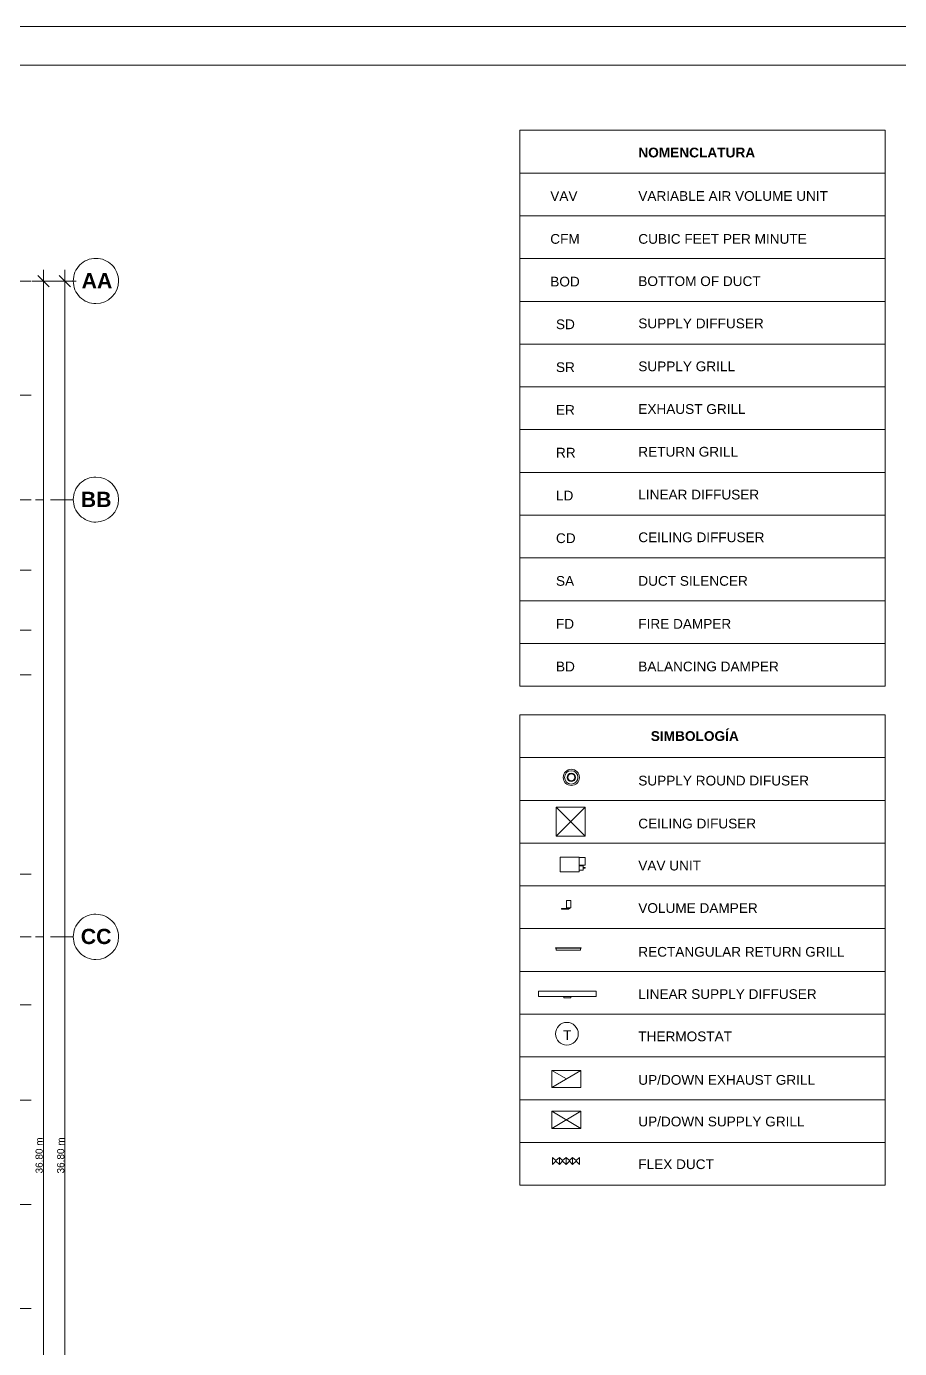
# Model space of a CAD drawing. Header units: metres. Extents: x -2 to 237, y -8 to 52.
# Drawn here: x 57.93 to 76.31, y 24.36 to 52.2 of the extents above; entities that cross this region are included whole.
import ezdxf

# ---------------------------------------------------------------- set-up
doc = ezdxf.new("R2010")
doc.units = ezdxf.units.M
doc.layers.get('0').update_dxf_attribs({"lineweight": 0})
for name, color, linetype, lineweight in [('HVAC - Ductos', 5, 'Continuous', 0), ('PDF2_Text', 7, 'Continuous', 0), ('pie de plano', 251, 'Continuous', 0)]:
    doc.layers.add(name, color=color, linetype=linetype, lineweight=lineweight)
doc.layers.add('PDF2_Geometry', color=7, linetype='Continuous', lineweight=0, true_color=0xaaaaaa)
doc.styles.add('PDF Helvetica', font='')
doc.styles.add('PDF Helvetica Bold', font='')
doc.styles.get('PDF Helvetica').set_extended_font_data('Helvetica')
doc.styles.get('PDF Helvetica Bold').set_extended_font_data('Helvetica', bold=True)

msp = doc.modelspace()

# ---------------------------------------------------------------- linework, layer by layer
at = {"lineweight": 0}
for points in [[(68.318, 38.305), (68.318, 50.01), (76.01, 50.01), (76.01, 38.305)], [(68.318, 27.798), (68.318, 37.7), (76.01, 37.7), (76.01, 27.798)], [(69.695, 35.145), (69.085, 35.145), (69.085, 35.76), (69.695, 35.76)], [(69.566, 34.398), (69.167, 34.398), (69.167, 34.705), (69.566, 34.705)], [(69.69, 34.476), (69.657, 34.476), (69.657, 34.49), (69.69, 34.49)], [(69.392, 33.641), (69.3, 33.641), (69.3, 33.792), (69.392, 33.792)], [(69.195, 33.614), (69.35, 33.614), (69.35, 33.627), (69.195, 33.627)], [(69.323, 33.641), (69.373, 33.641), (69.373, 33.627), (69.323, 33.627)], [(69.607, 32.788), (69.066, 32.788), (69.066, 32.797), (69.607, 32.797)], [(69.08, 32.747), (69.593, 32.747), (69.593, 32.788), (69.08, 32.788)], [(69.923, 31.775), (68.713, 31.775), (68.713, 31.885), (69.923, 31.885)], [(69.392, 31.742), (69.24, 31.742), (69.24, 31.775), (69.392, 31.775)], [(69.006, 28.385), (69.075, 28.316), (69.075, 28.303), (69.006, 28.234)], [(69.291, 28.385), (69.217, 28.316), (69.217, 28.303), (69.291, 28.234)], [(69.57, 28.385), (69.502, 28.316), (69.502, 28.303), (69.57, 28.234)]]:
    msp.add_lwpolyline(points, close=True, dxfattribs=at)
for points in [[(76.01, 49.111), (68.318, 49.111)], [(76.01, 48.207), (68.318, 48.207)], [(76.01, 47.308), (68.318, 47.308)], [(76.01, 46.409), (68.318, 46.409)], [(76.01, 45.506), (68.318, 45.506)], [(76.01, 44.607), (68.318, 44.607)], [(76.01, 43.708), (68.318, 43.708)], [(76.01, 42.804), (68.318, 42.804)], [(76.01, 41.906), (68.318, 41.906)], [(76.01, 41.007), (68.318, 41.007)], [(76.01, 40.103), (68.318, 40.103)], [(76.01, 39.204), (68.318, 39.204)], [(76.01, 36.801), (68.318, 36.801)], [(76.01, 35.902), (68.318, 35.902)], [(69.695, 35.76), (69.085, 35.145)], [(69.085, 35.76), (69.695, 35.145)], [(76.01, 34.999), (68.318, 34.999)], [(69.566, 34.696), (69.695, 34.696), (69.695, 34.535), (69.566, 34.535)], [(69.566, 34.526), (69.653, 34.526), (69.653, 34.435), (69.566, 34.435)], [(76.01, 34.1), (68.318, 34.1)], [(76.01, 33.201), (68.318, 33.201)], [(76.01, 32.297), (68.318, 32.297)], [(76.01, 31.398), (68.318, 31.398)], [(76.01, 30.5), (68.318, 30.5)], [(68.993, 30.215), (69.603, 30.215), (69.603, 29.857), (68.993, 29.857), (68.993, 30.215), (69.3, 30.036)], [(69.603, 30.215), (68.993, 29.857)], [(76.01, 29.596), (68.318, 29.596)], [(68.993, 29.358), (69.603, 29.358), (69.603, 28.995), (68.993, 28.995), (68.993, 29.358), (69.603, 28.995)], [(69.603, 29.358), (68.993, 28.995)], [(76.01, 28.697), (68.318, 28.697)], [(69.075, 28.303), (69.149, 28.234), (69.149, 28.385), (69.075, 28.316)], [(69.149, 28.385), (69.217, 28.316)], [(69.217, 28.303), (69.149, 28.234)], [(69.291, 28.385), (69.36, 28.316), (69.36, 28.303), (69.291, 28.234)], [(69.428, 28.385), (69.36, 28.316)], [(69.36, 28.303), (69.428, 28.234)], [(69.502, 28.303), (69.428, 28.234), (69.428, 28.385), (69.502, 28.316)]]:
    msp.add_lwpolyline(points, dxfattribs=at)
for centre, radius in [((69.401, 36.385), 0.17), ((69.399, 36.386), 0.14), ((69.399, 36.385), 0.089), ((69.4, 36.385), 0.074), ((69.307, 30.987), 0.24)]:
    msp.add_circle(centre, radius, dxfattribs=at)
at = {"layer": 'HVAC - Ductos', "color": 252, "lineweight": 0, "true_color": 0x939598}
for points in [[(58.293, 9.775), (58.293, 47.075)], [(58.742, 9.775), (58.742, 47.075)], [(57.554, 46.837), (57.793, 46.837), (58.032, 46.837)], [(58.054, 46.837), (58.293, 46.837), (58.531, 46.837)], [(58.174, 46.956), (58.293, 46.837), (58.412, 46.717)], [(58.623, 46.956), (58.742, 46.837), (58.862, 46.717)], [(57.554, 44.433), (57.793, 44.433), (58.032, 44.433)], [(57.554, 42.232), (57.793, 42.232), (58.032, 42.232)], [(57.554, 40.746), (57.793, 40.746), (58.032, 40.746)], [(57.554, 39.485), (57.793, 39.485), (58.032, 39.485)], [(57.554, 38.545), (57.793, 38.545), (58.032, 38.545)], [(57.554, 34.348), (57.793, 34.348), (58.032, 34.348)], [(57.554, 33.027), (57.793, 33.027), (58.032, 33.027)], [(57.554, 31.596), (57.793, 31.596), (58.032, 31.596)], [(57.554, 29.592), (57.793, 29.592), (58.032, 29.592)], [(57.554, 27.395), (57.793, 27.395), (58.032, 27.395)], [(57.554, 25.199), (57.793, 25.199), (58.032, 25.199)]]:
    msp.add_lwpolyline(points, dxfattribs=at)
at = {"layer": 'HVAC - Ductos', "lineweight": 0}
msp.add_lwpolyline([(58.504, 46.837), (58.742, 46.837), (58.981, 46.837)], dxfattribs=at)
at = {"layer": 'PDF2_Geometry', "lineweight": 0}
for points in [[(59.394, 47.314, 0.41827), (58.917, 46.837, 0.414664), (59.394, 46.36, 0.41105), (59.871, 46.837, 0.414666)], [(59.394, 42.709, 0.416649), (58.917, 42.237, 0.414688), (59.394, 41.76, 0.411075), (59.871, 42.237, 0.413031)], [(59.394, 33.504, 0.41827), (58.917, 33.027, 0.414635), (59.394, 32.55, 0.411022), (59.871, 33.027, 0.414666)]]:
    msp.add_lwpolyline(points, format="xyb", close=True, dxfattribs=at)
for points in [[(57.963, 46.837), (57.325, 46.837)], [(58.912, 46.837), (58.44, 46.837)], [(57.963, 42.232), (57.325, 42.232)], [(58.912, 42.232), (58.44, 42.232)], [(57.963, 33.027), (57.325, 33.027)], [(58.912, 33.027), (58.44, 33.027)]]:
    msp.add_lwpolyline(points, dxfattribs=at)
at = {"layer": 'PDF2_Geometry', "color": 252, "lineweight": 0, "true_color": 0x939598}
for points in [[(58.279, 46.837), (58.119, 46.837)], [(58.279, 42.232), (58.119, 42.232)], [(58.279, 33.027), (58.119, 33.027)]]:
    msp.add_lwpolyline(points, dxfattribs=at)
at = {"layer": 'pie de plano', "color": 7, "lineweight": 0}
msp.add_lwpolyline([(87.971, 52.197), (87.971, -7.842), (-2.09, -7.842), (-2.09, 52.197)], close=True, dxfattribs=at)
msp.add_lwpolyline([(87.494, 51.385), (-0.989, 51.385), (-0.989, -7.177), (87.494, -7.177)], dxfattribs=at)

# ---------------------------------------------------------------- texts
at = {"lineweight": 0, "attachment_point": 4}
for s, insert, char_height, style in [('NOMENCLATURA', (70.811, 49.541), 0.20587, 'PDF Helvetica Bold'), ('VAV', (68.958, 48.626), 0.2049, 'PDF Helvetica'), ('VARIABLE AIR VOLUME UNIT', (70.811, 48.626), 0.20489, 'PDF Helvetica'), ('CFM', (68.958, 47.722), 0.2049, 'PDF Helvetica'), ('CUBIC FEET PER MINUTE', (70.811, 47.722), 0.20489, 'PDF Helvetica'), ('BOD', (68.958, 46.823), 0.2049, 'PDF Helvetica'), ('BOTTOM OF DUCT', (70.811, 46.832), 0.20489, 'PDF Helvetica'), ('SD', (69.078, 45.924), 0.2049, 'PDF Helvetica'), ('SUPPLY DIFFUSER', (70.811, 45.943), 0.20489, 'PDF Helvetica'), ('SR', (69.078, 45.021), 0.2049, 'PDF Helvetica'), ('SUPPLY GRILL', (70.811, 45.039), 0.20489, 'PDF Helvetica'), ('ER', (69.078, 44.122), 0.2049, 'PDF Helvetica'), ('EXHAUST GRILL', (70.811, 44.14), 0.20489, 'PDF Helvetica'), ('RR', (69.078, 43.223), 0.2049, 'PDF Helvetica'), ('RETURN GRILL', (70.811, 43.241), 0.20489, 'PDF Helvetica'), ('LD', (69.078, 42.319), 0.2049, 'PDF Helvetica'), ('LINEAR DIFFUSER', (70.811, 42.338), 0.20489, 'PDF Helvetica'), ('CD', (69.078, 41.42), 0.2049, 'PDF Helvetica'), ('CEILING DIFFUSER', (70.811, 41.439), 0.20489, 'PDF Helvetica'), ('SA', (69.078, 40.521), 0.2049, 'PDF Helvetica'), ('DUCT SILENCER', (70.811, 40.521), 0.20489, 'PDF Helvetica'), ('FD', (69.078, 39.618), 0.2049, 'PDF Helvetica'), ('FIRE DAMPER', (70.811, 39.618), 0.20489, 'PDF Helvetica'), ('BD', (69.078, 38.719), 0.2049, 'PDF Helvetica'), ('BALANCING DAMPER', (70.811, 38.719), 0.20489, 'PDF Helvetica'), ('SIMBOLOGÍA', (71.073, 37.254), 0.2059, 'PDF Helvetica Bold'), ('SUPPLY ROUND DIFUSER', (70.811, 36.316), 0.20489, 'PDF Helvetica'), ('CEILING DIFUSER', (70.811, 35.412), 0.20489, 'PDF Helvetica'), ('VAV UNIT', (70.811, 34.527), 0.2049, 'PDF Helvetica'), ('VOLUME DAMPER', (70.811, 33.633), 0.20489, 'PDF Helvetica'), ('RECTANGULAR RETURN GRILL', (70.811, 32.711), 0.20489, 'PDF Helvetica'), ('LINEAR SUPPLY DIFFUSER', (70.811, 31.821), 0.20489, 'PDF Helvetica'), ('T', (69.229, 30.959), 0.205, 'PDF Helvetica'), ('THERMOSTAT', (70.811, 30.931), 0.2049, 'PDF Helvetica'), ('UP/DOWN EXHAUST GRILL', (70.811, 30.014), 0.20489, 'PDF Helvetica'), ('UP/DOWN SUPPLY GRILL', (70.811, 29.138), 0.20489, 'PDF Helvetica'), ('FLEX DUCT', (70.811, 28.239), 0.2049, 'PDF Helvetica')]:
    msp.add_mtext(s, dxfattribs=dict(at, insert=insert, char_height=char_height, style=style))
at = {"layer": 'PDF2_Text', "color": 253, "lineweight": 0, "true_color": 0xaaaaaa, "char_height": 0.3204, "attachment_point": 4, "style": 'PDF Helvetica Bold'}
for s, insert in [('AA', (59.093, 46.844)), ('BB', (59.075, 42.239)), ('CC', (59.075, 33.034))]:
    msp.add_mtext(s, dxfattribs=dict(at, insert=insert))
at = {"layer": 'PDF2_Text', "color": 252, "lineweight": 0, "true_color": 0x939598, "char_height": 0.1502, "attachment_point": 4, "rotation": 90, "style": 'PDF Helvetica'}
for insert in [(58.199, 28.046), (58.653, 28.046)]:
    msp.add_mtext('36.80 m', dxfattribs=dict(at, insert=insert))

doc.saveas('drawing.dxf')
